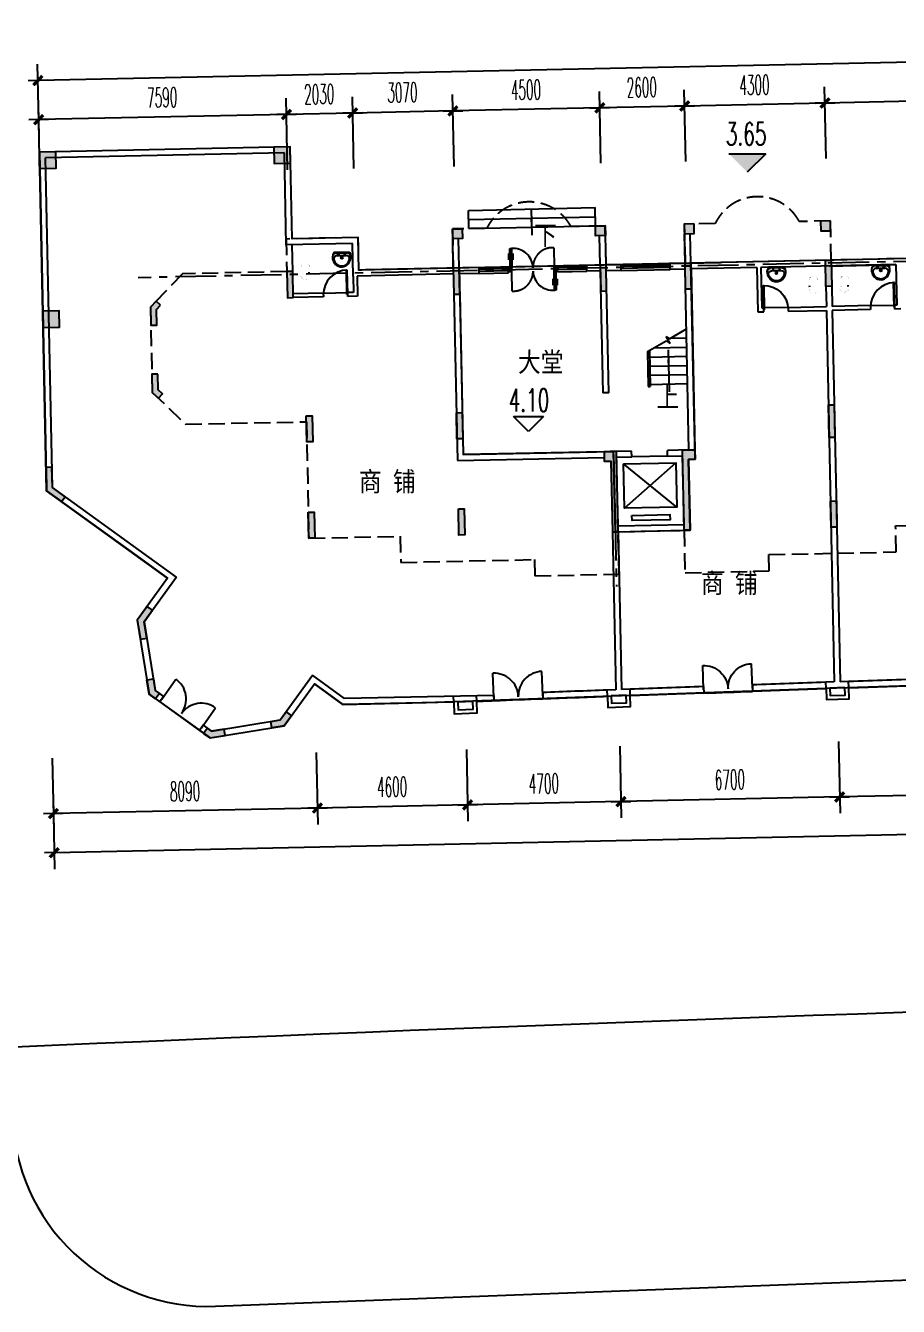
# Model space of a CAD drawing. Extents: x 34838826 to 35164760, y 36533342 to 36641385.
# Drawn here: x 34944795 to 34971531, y 36554914 to 36594151 of the extents above; entities that cross this region are included whole.
import ezdxf
from ezdxf.enums import TextEntityAlignment as Align

# ---------------------------------------------------------------- set-up
doc = ezdxf.new("R2010")
doc.units = 0
doc.header["$LTSCALE"] = 1000
doc.header["$MEASUREMENT"] = 0
for name, pattern in [('CENTER', [2, 1.25, -0.25, 0.25, -0.25]), ('DASH', [0.35, 0.25, -0.1]), ('DASHED2', [0.375, 0.25, -0.125])]:
    doc.linetypes.add(name, pattern=pattern)
doc.layers.get('0').update_dxf_attribs({"linetype": 'CONTINUOUS'})
doc.layers.get('DEFPOINTS').update_dxf_attribs({"linetype": 'CONTINUOUS'})
for name, color, linetype in [('AREA', 5, 'CONTINUOUS'), ('AXIS', 3, 'CONTINUOUS'), ('COLUMN', 6, 'CONTINUOUS'), ('DOTE', 8, 'CENTER'), ('FUN', 3, 'CONTINUOUS'), ('GROUND', 2, 'CONTINUOUS'), ('H', 8, 'CONTINUOUS'), ('PUB_DIM', 3, 'CONTINUOUS'), ('STAIR', 2, 'CONTINUOUS'), ('TEXT', 7, 'CONTINUOUS'), ('WALL', 4, 'CONTINUOUS'), ('WINDOW', 2, 'CONTINUOUS'), ('室内地坪标高', 1, 'CONTINUOUS'), ('标高', 7, 'CONTINUOUS'), ('规划路', 30, 'CONTINUOUS'), ('道路边线', 8, 'CONTINUOUS')]:
    doc.layers.add(name, color=color, linetype=linetype)
doc.styles.add('-宋体', font='SimSun.ttf')
doc.styles.add('DIM_FONT', font='SIMPLEX.shx', dxfattribs={"width": 0.45})
doc.dimstyles.new('DIMN', dxfattribs={"dimtxt": 300, "dimasz": 1, "dimexe": 250, "dimexo": 300, "dimgap": 150, "dimtad": 1, "dimdec": 0, "dimzin": 0, "dimtxsty": 'DIM_FONT', "dimblk": '_DIMX', "dimcen": 0.09, "dimclrt": 7, "dimazin": 3, "dimtfac": 1, "dimtdec": 0, "dimtix": 1, "dimtmove": 0, "dimatfit": 3, "dimtolj": 1, "dimtzin": 0})

# ---------------------------------------------------------------- blocks, each defined once
blk = doc.blocks.new('M_B0OPK')
for p, q in [((-0.5, 0.5), (0.5, 0.5)), ((0.5, 0.167), (-0.5, 0.167)), ((0.5, -0.167), (-0.5, -0.167)), ((-0.5, -0.5), (0.5, -0.5))]:
    blk.add_line(p, q)
blk = doc.blocks.new('_ARROW')
blk.add_solid([(0, 0), (-1, 0.1), (-1, -0.1)])
blk = doc.blocks.new('M_A19UKF')
for p, q in [((-0.495, 0.298), (-0.495, 0.169)), ((-0.467, -0.003), (-0.467, 0.397)), ((-0.467, 0.397), (-0.433, 0.397)), ((-0.433, 0.397), (-0.433, -0.003)), ((-0.405, 0.298), (-0.405, 0.169)), ((-0.5, -0.003), (-0.5, -0.069)), ((-0.433, -0.003), (-0.5, -0.003)), ((-0.5, -0.003), (-0.5, -0.003)), ((-0.5, -0.069), (-0.5, -0.069)), ((-0.5, -0.069), (-0.467, -0.069)), ((-0.433, -0.003), (-0.467, -0.003)), ((-0.433, -0.069), (-0.467, -0.069)), ((-0.433, -0.003), (-0.433, -0.069)), ((0.405, -0.37), (0.405, -0.242)), ((0.433, -0.003), (0.433, -0.069)), ((0.433, -0.003), (0.467, -0.003)), ((0.433, -0.003), (0.5, -0.003)), ((0.433, -0.469), (0.433, -0.069)), ((0.433, -0.069), (0.5, -0.069)), ((0.433, -0.069), (0.467, -0.069)), ((0.5, -0.003), (0.467, -0.003)), ((0.467, -0.069), (0.467, -0.469)), ((0.5, -0.069), (0.467, -0.069)), ((0.495, -0.37), (0.495, -0.242)), ((0.5, -0.003), (0.5, -0.069)), ((0.5, -0.003), (0.5, -0.003)), ((0.5, -0.069), (0.5, -0.069)), ((0.467, -0.469), (0.433, -0.469))]:
    blk.add_line(p, q)
at = {"linetype": 'DASHED2'}
for p, q in [((0.433, 0.397), (0.433, -0.003)), ((-0.433, -0.469), (-0.433, -0.069))]:
    blk.add_line(p, q, dxfattribs=at)
for centre, start, end in [((-0.4, -0.001), 359.8007, 94.7805), ((0.4, -0.071), 179.8007, 274.7805)]:
    blk.add_arc(centre, 0.4, start, end)
for centre, start, end in [((0.4, -0.001), 85.2195, 180.1993), ((-0.4, -0.071), 265.2195, 0.1993)]:
    blk.add_arc(centre, 0.4, start, end, dxfattribs=at)
blk = doc.blocks.new('_WBLK')
for p, q in [((-0.5, 0.5), (0.5, 0.5)), ((0.5, 0.167), (-0.5, 0.167)), ((0.5, -0.167), (-0.5, -0.167)), ((-0.5, -0.5), (0.5, -0.5))]:
    blk.add_line(p, q)
blk = doc.blocks.new('_A0AYL')
for p, q in [((-0.5, 0), (-0.5, -1)), ((-0.5, 0), (-0.463, 0)), ((-0.463, 0), (-0.463, -1)), ((-0.5, -1), (-0.463, -1))]:
    blk.add_line(p, q)
blk.add_arc((-0.5, 0), 1, 270, 360)
blk = doc.blocks.new('M_E6')
for p, q in [((240, 0), (-240, 0)), ((-237, 0), (239, 0)), ((240, 0), (270, -79)), ((-213, -36), (-271, -91)), ((-240, 0), (-270, -79)), ((-179, -23), (181, -23)), ((141, -105), (-141, -105)), ((-141, -105), (141, -105)), ((217, -37), (274, -95))]:
    blk.add_line(p, q)
for centre, radius in [((-99, -65), 16.3), ((2, -172), 31.6), ((2, -172), 23), ((101, -65), 16.3)]:
    blk.add_circle(centre, radius)
for centre, radius, start, end in [((28, -152), 307, 166.1751, 244.7296), ((-141, -205), 100, 90, 190.5602), ((0, -179), 243, 190.5602, 349.4398), ((-179, -73), 50, 90, 133.181), ((-28, -152), 307, 297.0639, 13.8249), ((141, -205), 100, 349.4398, 90), ((181, -73), 50, 44.5607, 90), ((0, -201), 250, 245.8071, 296.4628), ((28, -152), 307, 266.589, 266.5936)]:
    blk.add_arc(centre, radius, start, end)
at = {"width": 0.8, "flags": 9}
for tag in ['XSIZE', 'YSIZE']:
    blk.add_attdef(tag, (0, 0), '', height=0.5, dxfattribs=at)
blk = doc.blocks.new('M_E2')
blk.add_line((-306, -118), (-266, -118))
at = {"const_width": 1.5}
for points in [[(-366, 138, 0.97895), (-366, -138, 0.97895)], [(-366, 118, 0.97895), (-366, -118, 0.97895)], [(-306, 118, 0.414214), (-316, 108, 0.414214)], [(0, 88, 0.462192), (-59, 137, 0.462192)], [(-20, 88, 0.414214), (-50, 118, 0.414214)], [(-316, -108, 0.414214), (-306, -118, 0.414214)], [(-59, -137, 0.462192), (0, -88, 0.462192)], [(-50, -118, 0.414214), (-20, -88, 0.414214)]]:
    blk.add_lwpolyline(points, format="xyb", dxfattribs=at)
for points in [[(-366, 137), (-59, 137)], [(-316, 118), (-366, 118)], [(-340, 118), (-266, 118)], [(-316, 108), (-316, -108)], [(-50, 118), (-267, 118)], [(-20, -88), (-20, 88)], [(0, 88), (0, -88)], [(-381, -137), (-59, -137)], [(-316, -118), (-366, -118)], [(-340, -118), (-266, -118)], [(-266, -118), (-50, -118)]]:
    blk.add_lwpolyline(points, dxfattribs=at)
at = {"width": 0.8, "flags": 9}
for tag in ['XSIZE', 'YSIZE']:
    blk.add_attdef(tag, (0, 0), '', height=0.5, dxfattribs=at)
blk = doc.blocks.new('_DIMX')
blk.add_line((-150, 0), (150, 0))
at = {"const_width": 50}
blk.add_lwpolyline([(-70, -70), (70, 70)], dxfattribs=at)
blk = doc.blocks.new('*D52')
at = {"color": 0, "linetype": 'BYBLOCK'}
for p, q in [((35001549, 36571691), (35001596, 36569492)), ((34945637, 36570509), (34945683, 36568310)), ((35001583, 36569992), (34945675, 36568810))]:
    blk.add_line(p, q, dxfattribs=at)
at = {"layer": 'DEFPOINTS', "color": 0, "linetype": 'BYBLOCK'}
for p in [(35001536, 36572291), (34945624, 36571109), (34945673, 36568810)]:
    blk.add_point(p, dxfattribs=at)
at = {"color": 0, "linetype": 'BYBLOCK', "xscale": 2, "yscale": 2, "zscale": 2}
for p, rotation in [((35001585, 36569992), 1.210866721961574), ((34945673, 36568810), 181.2108667219616)]:
    blk.add_blockref('_DIMX', p, dxfattribs=dict(at, rotation=rotation))
at = {"color": 7, "linetype": 'BYBLOCK', "insert": (34973616, 36570001), "char_height": 600, "attachment_point": 5, "rotation": 1.2109, "style": 'DIM_FONT'}
blk.add_mtext('\\A1;55925', dxfattribs=at)
blk = doc.blocks.new('*D54')
at = {"color": 0, "linetype": 'BYBLOCK'}
for p, q in [((34945612, 36571709), (34945658, 36569510)), ((34953700, 36571880), (34953746, 36569681)), ((34953734, 36570181), (34945650, 36570010))]:
    blk.add_line(p, q, dxfattribs=at)
at = {"layer": 'DEFPOINTS', "color": 0, "linetype": 'BYBLOCK'}
for p in [(34953687, 36572480), (34945599, 36572309), (34945648, 36570010)]:
    blk.add_point(p, dxfattribs=at)
at = {"color": 0, "linetype": 'BYBLOCK', "xscale": 2, "yscale": 2, "zscale": 2}
for p, rotation in [((34945648, 36570010), 181.2108671530846), ((34953736, 36570181), 1.210867153084631)]:
    blk.add_blockref('_DIMX', p, dxfattribs=dict(at, rotation=rotation))
at = {"color": 7, "linetype": 'BYBLOCK', "insert": (34949679, 36570695), "char_height": 600, "attachment_point": 5, "rotation": 1.2109, "style": 'DIM_FONT'}
blk.add_mtext('\\A1;8090', dxfattribs=at)
blk = doc.blocks.new('*D55')
at = {"color": 0, "linetype": 'BYBLOCK'}
for p, q in [((34953700, 36571880), (34953746, 36569681)), ((34958299, 36571977), (34958345, 36569778)), ((34958333, 36570278), (34953738, 36570181))]:
    blk.add_line(p, q, dxfattribs=at)
at = {"layer": 'DEFPOINTS', "color": 0, "linetype": 'BYBLOCK'}
for p in [(34953687, 36572480), (34958286, 36572577), (34953736, 36570181)]:
    blk.add_point(p, dxfattribs=at)
at = {"color": 0, "linetype": 'BYBLOCK', "xscale": 2, "yscale": 2, "zscale": 2}
for p, rotation in [((34958335, 36570278), 1.210866721978761), ((34953736, 36570181), 181.2108667219787)]:
    blk.add_blockref('_DIMX', p, dxfattribs=dict(at, rotation=rotation))
at = {"color": 7, "linetype": 'BYBLOCK', "insert": (34956023, 36570830), "char_height": 600, "attachment_point": 5, "rotation": 1.2109, "style": 'DIM_FONT'}
blk.add_mtext('\\A1;4600', dxfattribs=at)
blk = doc.blocks.new('*D56')
at = {"color": 0, "linetype": 'BYBLOCK'}
for p, q in [((34962998, 36572076), (34963044, 36569878)), ((34958299, 36571977), (34958345, 36569778)), ((34963032, 36570378), (34958337, 36570278))]:
    blk.add_line(p, q, dxfattribs=at)
at = {"layer": 'DEFPOINTS', "color": 0, "linetype": 'BYBLOCK'}
for p in [(34958286, 36572577), (34962985, 36572676), (34958335, 36570278)]:
    blk.add_point(p, dxfattribs=at)
at = {"color": 0, "linetype": 'BYBLOCK', "xscale": 2, "yscale": 2, "zscale": 2}
for p, rotation in [((34958335, 36570278), 181.2108667219406), ((34963034, 36570378), 1.210866721940631)]:
    blk.add_blockref('_DIMX', p, dxfattribs=dict(at, rotation=rotation))
at = {"color": 7, "linetype": 'BYBLOCK', "insert": (34960672, 36570928), "char_height": 600, "attachment_point": 5, "rotation": 1.2109, "style": 'DIM_FONT'}
blk.add_mtext('\\A1;4700', dxfattribs=at)
blk = doc.blocks.new('*D57')
at = {"color": 0, "linetype": 'BYBLOCK'}
for p, q in [((34963088, 36572078), (34963134, 36569880)), ((34969786, 36572220), (34969833, 36570021)), ((34969820, 36570521), (34963126, 36570380))]:
    blk.add_line(p, q, dxfattribs=at)
at = {"layer": 'DEFPOINTS', "color": 0, "linetype": 'BYBLOCK'}
for p in [(34969774, 36572820), (34963075, 36572678), (34963124, 36570379)]:
    blk.add_point(p, dxfattribs=at)
at = {"color": 0, "linetype": 'BYBLOCK', "xscale": 2, "yscale": 2, "zscale": 2}
for p, rotation in [((34963124, 36570379), 181.2108667219999), ((34969822, 36570521), 1.210866721999864)]:
    blk.add_blockref('_DIMX', p, dxfattribs=dict(at, rotation=rotation))
at = {"color": 7, "linetype": 'BYBLOCK', "insert": (34966460, 36571050), "char_height": 600, "attachment_point": 5, "rotation": 1.2109, "style": 'DIM_FONT'}
blk.add_mtext('\\A1;6700', dxfattribs=at)
blk = doc.blocks.new('*D58')
at = {"color": 0, "linetype": 'BYBLOCK'}
for p, q in [((34969696, 36572218), (34969743, 36570019)), ((34976595, 36572364), (34976641, 36570165)), ((34976629, 36570665), (34969734, 36570519))]:
    blk.add_line(p, q, dxfattribs=at)
at = {"layer": 'DEFPOINTS', "color": 0, "linetype": 'BYBLOCK'}
for p in [(34969684, 36572818), (34976582, 36572964), (34969732, 36570519)]:
    blk.add_point(p, dxfattribs=at)
at = {"color": 0, "linetype": 'BYBLOCK', "xscale": 2, "yscale": 2, "zscale": 2}
for p, rotation in [((34976631, 36570665), 1.210866721933597), ((34969732, 36570519), 181.2108667219336)]:
    blk.add_blockref('_DIMX', p, dxfattribs=dict(at, rotation=rotation))
at = {"color": 7, "linetype": 'BYBLOCK', "insert": (34973169, 36571192), "char_height": 600, "attachment_point": 5, "rotation": 1.2109, "style": 'DIM_FONT'}
blk.add_mtext('\\A1;6900', dxfattribs=at)
blk = doc.blocks.new('*D66')
at = {"color": 0, "linetype": 'BYBLOCK'}
for p, q in [((35001121, 36591952), (35001074, 36594151)), ((35001083, 36593651), (34945175, 36592469)), ((34945209, 36590771), (34945162, 36592969))]:
    blk.add_line(p, q, dxfattribs=at)
at = {"layer": 'DEFPOINTS', "color": 0, "linetype": 'BYBLOCK'}
for p in [(34945173, 36592469), (35001134, 36591352), (34945221, 36590171)]:
    blk.add_point(p, dxfattribs=at)
at = {"color": 0, "linetype": 'BYBLOCK', "xscale": 2, "yscale": 2, "zscale": 2}
for p, rotation in [((35001085, 36593651), 1.210789228481941), ((34945173, 36592469), 181.2107892284819)]:
    blk.add_blockref('_DIMX', p, dxfattribs=dict(at, rotation=rotation))
at = {"color": 7, "linetype": 'BYBLOCK', "insert": (34973116, 36593660), "char_height": 600, "attachment_point": 5, "rotation": 1.2108, "style": 'DIM_FONT'}
blk.add_mtext('\\A1;55925', dxfattribs=at)
blk = doc.blocks.new('*D68')
at = {"color": 0, "linetype": 'BYBLOCK'}
for p, q in [((34945234, 36589571), (34945188, 36591769)), ((34952822, 36589731), (34952776, 36591930)), ((34952785, 36591430), (34945200, 36591270))]:
    blk.add_line(p, q, dxfattribs=at)
at = {"layer": 'DEFPOINTS', "color": 0, "linetype": 'BYBLOCK'}
for p in [(34945198, 36591270), (34945247, 36588971), (34952835, 36589131)]:
    blk.add_point(p, dxfattribs=at)
at = {"color": 0, "linetype": 'BYBLOCK', "xscale": 2, "yscale": 2, "zscale": 2}
for p, rotation in [((34952787, 36591430), 1.21078876906128), ((34945198, 36591270), 181.2107887690613)]:
    blk.add_blockref('_DIMX', p, dxfattribs=dict(at, rotation=rotation))
at = {"color": 7, "linetype": 'BYBLOCK', "insert": (34948980, 36591950), "char_height": 600, "attachment_point": 5, "rotation": 1.2108, "style": 'DIM_FONT'}
blk.add_mtext('\\A1;7590', dxfattribs=at)
blk = doc.blocks.new('*D69')
at = {"color": 0, "linetype": 'BYBLOCK'}
for p, q in [((34952822, 36589731), (34952776, 36591930)), ((34954852, 36589774), (34954805, 36591973)), ((34954814, 36591473), (34952789, 36591430))]:
    blk.add_line(p, q, dxfattribs=at)
at = {"layer": 'DEFPOINTS', "color": 0, "linetype": 'BYBLOCK'}
for p in [(34952787, 36591430), (34952835, 36589131), (34954865, 36589174)]:
    blk.add_point(p, dxfattribs=at)
at = {"color": 0, "linetype": 'BYBLOCK', "xscale": 2, "yscale": 2, "zscale": 2}
for p, rotation in [((34952787, 36591430), 181.2107892284431), ((34954816, 36591473), 1.210789228443092)]:
    blk.add_blockref('_DIMX', p, dxfattribs=dict(at, rotation=rotation))
at = {"color": 7, "linetype": 'BYBLOCK', "insert": (34953789, 36592051), "char_height": 600, "attachment_point": 5, "rotation": 1.2108, "style": 'DIM_FONT'}
blk.add_mtext('\\A1;2030', dxfattribs=at)
blk = doc.blocks.new('*D70')
at = {"color": 0, "linetype": 'BYBLOCK'}
for p, q in [((34957921, 36589839), (34957875, 36592038)), ((34954852, 36589774), (34954805, 36591973)), ((34957883, 36591538), (34954818, 36591473))]:
    blk.add_line(p, q, dxfattribs=at)
at = {"layer": 'DEFPOINTS', "color": 0, "linetype": 'BYBLOCK'}
for p in [(34954816, 36591473), (34954865, 36589174), (34957934, 36589239)]:
    blk.add_point(p, dxfattribs=at)
at = {"color": 0, "linetype": 'BYBLOCK', "xscale": 2, "yscale": 2, "zscale": 2}
for p, rotation in [((34954816, 36591473), 181.2107892284811), ((34957885, 36591538), 1.210789228481062)]:
    blk.add_blockref('_DIMX', p, dxfattribs=dict(at, rotation=rotation))
at = {"color": 7, "linetype": 'BYBLOCK', "insert": (34956338, 36592105), "char_height": 600, "attachment_point": 5, "rotation": 1.2108, "style": 'DIM_FONT'}
blk.add_mtext('\\A1;3070', dxfattribs=at)
blk = doc.blocks.new('*D71')
at = {"color": 0, "linetype": 'BYBLOCK'}
for p, q in [((34957921, 36589839), (34957875, 36592038)), ((34962420, 36589934), (34962374, 36592133)), ((34962382, 36591633), (34957887, 36591538))]:
    blk.add_line(p, q, dxfattribs=at)
at = {"layer": 'DEFPOINTS', "color": 0, "linetype": 'BYBLOCK'}
for p in [(34957885, 36591538), (34962433, 36589334), (34957934, 36589239)]:
    blk.add_point(p, dxfattribs=at)
at = {"color": 0, "linetype": 'BYBLOCK', "xscale": 2, "yscale": 2, "zscale": 2}
for p, rotation in [((34957885, 36591538), 181.2107892283948), ((34962384, 36591633), 1.210789228394811)]:
    blk.add_blockref('_DIMX', p, dxfattribs=dict(at, rotation=rotation))
at = {"color": 7, "linetype": 'BYBLOCK', "insert": (34960122, 36592185), "char_height": 600, "attachment_point": 5, "rotation": 1.2108, "style": 'DIM_FONT'}
blk.add_mtext('\\A1;4500', dxfattribs=at)
blk = doc.blocks.new('*D72')
at = {"color": 0, "linetype": 'BYBLOCK'}
for p, q in [((34962420, 36589934), (34962374, 36592133)), ((34965020, 36589989), (34964973, 36592188)), ((34964982, 36591688), (34962386, 36591633))]:
    blk.add_line(p, q, dxfattribs=at)
at = {"layer": 'DEFPOINTS', "color": 0, "linetype": 'BYBLOCK'}
for p in [(34962384, 36591633), (34962433, 36589334), (34965032, 36589389)]:
    blk.add_point(p, dxfattribs=at)
at = {"color": 0, "linetype": 'BYBLOCK', "xscale": 2, "yscale": 2, "zscale": 2}
for p, rotation in [((34962384, 36591633), 181.2107892285159), ((34964984, 36591688), 1.210789228515914)]:
    blk.add_blockref('_DIMX', p, dxfattribs=dict(at, rotation=rotation))
at = {"color": 7, "linetype": 'BYBLOCK', "insert": (34963671, 36592260), "char_height": 600, "attachment_point": 5, "rotation": 1.2108, "style": 'DIM_FONT'}
blk.add_mtext('\\A1;2600', dxfattribs=at)
blk = doc.blocks.new('*D73')
at = {"color": 0, "linetype": 'BYBLOCK'}
for p, q in [((34965020, 36589989), (34964973, 36592188)), ((34969319, 36590080), (34969272, 36592279)), ((34969281, 36591779), (34964986, 36591688))]:
    blk.add_line(p, q, dxfattribs=at)
at = {"layer": 'DEFPOINTS', "color": 0, "linetype": 'BYBLOCK'}
for p in [(34964984, 36591688), (34965032, 36589389), (34969331, 36589480)]:
    blk.add_point(p, dxfattribs=at)
at = {"color": 0, "linetype": 'BYBLOCK', "xscale": 2, "yscale": 2, "zscale": 2}
for p, rotation in [((34964984, 36591688), 181.2107892285642), ((34969283, 36591779), 1.210789228564195)]:
    blk.add_blockref('_DIMX', p, dxfattribs=dict(at, rotation=rotation))
at = {"color": 7, "linetype": 'BYBLOCK', "insert": (34967121, 36592333), "char_height": 600, "attachment_point": 5, "rotation": 1.2108, "style": 'DIM_FONT'}
blk.add_mtext('\\A1;4300', dxfattribs=at)
blk = doc.blocks.new('*D74')
at = {"color": 0, "linetype": 'BYBLOCK'}
for p, q in [((34976217, 36590226), (34976171, 36592424)), ((34969319, 36590080), (34969272, 36592279)), ((34976179, 36591924), (34969285, 36591779))]:
    blk.add_line(p, q, dxfattribs=at)
at = {"layer": 'DEFPOINTS', "color": 0, "linetype": 'BYBLOCK'}
for p in [(34969283, 36591779), (34969331, 36589480), (34976230, 36589626)]:
    blk.add_point(p, dxfattribs=at)
at = {"color": 0, "linetype": 'BYBLOCK', "xscale": 2, "yscale": 2, "zscale": 2}
for p, rotation in [((34976181, 36591924), 1.210789228466513), ((34969283, 36591779), 181.2107892284666)]:
    blk.add_blockref('_DIMX', p, dxfattribs=dict(at, rotation=rotation))
at = {"color": 7, "linetype": 'BYBLOCK', "insert": (34972719, 36592451), "char_height": 600, "attachment_point": 5, "rotation": 1.2108, "style": 'DIM_FONT'}
blk.add_mtext('\\A1;6900', dxfattribs=at)
blk = doc.blocks.new('M_A3PTU')
for p, q in [((-0.5, 0), (-0.499, -0.498)), ((0.5, 0), (0.499, -0.498))]:
    blk.add_line(p, q)
for centre, start, end in [((-0.498, -0.001), 269.885, 0.0763), ((0.498, -0.001), 179.9237, 270.115)]:
    blk.add_arc(centre, 0.498, start, end)

msp = doc.modelspace()

# ---------------------------------------------------------------- hatches: boundary and pattern name
at = {"layer": 'H'}
for points in [[(34952397.7, 36590424.2), (34952408.2, 36589924.4), (34952908.1, 36589934.9), (34952897.6, 36590434.8)], [(34945219.3, 36590272.5), (34945229.9, 36589772.6), (34945729.7, 36589783.2), (34945719.2, 36590283.1)], [(34945322.3, 36585400.7), (34945332.8, 36584900.8), (34945832.7, 36584911.4), (34945822.2, 36585411.2)]]:
    msp.add_hatch(color=256, dxfattribs=at).paths.add_polyline_path(points)
h = msp.add_hatch(color=256, dxfattribs=at)
h.paths.add_polyline_path([(34983066.2, 36588454), (34983366.1, 36588460.3), (34983372.4, 36588160.4), (34983072.5, 36588154)])
h.paths.add_polyline_path([(34983375, 36582359.1), (34983195.1, 36582355.3), (34983216.2, 36581355.5), (34983396.2, 36581359.3)])
h.paths.add_polyline_path([(34983427.4, 36579879.7), (34983247.5, 36579875.9), (34983264.4, 36579076), (34983444.3, 36579079.9)])
h.paths.add_polyline_path([(34976360.3, 36587712.1), (34976180.4, 36587708.3), (34976197.3, 36586908.5), (34976377.2, 36586912.3)])
h.paths.add_polyline_path([(34980189.5, 36587793), (34980009.5, 36587789.2), (34980026.4, 36586989.4), (34980206.4, 36586993.2)])
h.paths.add_polyline_path([(34983271.5, 36587258), (34983091.5, 36587254.2), (34983108.4, 36586454.4), (34983288.4, 36586458.2)])
h.paths.add_polyline_path([(34965270.1, 36588077.8), (34964970.2, 36588071.5), (34964976.5, 36587771.5), (34965276.5, 36587777.9)])
h.paths.add_polyline_path([(34969449.2, 36588166.1), (34969149.3, 36588159.8), (34969155.6, 36587859.9), (34969455.5, 36587866.2)])
h.paths.add_polyline_path([(34962250.8, 36588014), (34962550.7, 36588020.3), (34962557.1, 36587720.4), (34962257.2, 36587714.1)])
h.paths.add_polyline_path([(34957871.8, 36587921.4), (34958171.7, 36587927.8), (34958178.1, 36587627.8), (34957878.1, 36587621.5)])
h.paths.add_polyline_path([(34948843.7, 36583474.7), (34948663.8, 36583470.9), (34948675.5, 36582916), (34948861.1, 36582738.1), (34948985.7, 36582868), (34948853.9, 36582994.3)])
h.paths.add_polyline_path([(34948928.2, 36585586.4), (34948798.3, 36585711), (34948620.4, 36585525.4), (34948632.1, 36584970.5), (34948812, 36584974.3), (34948801.9, 36585454.7)])
h.paths.add_polyline_path([(34957990.8, 36582292.7), (34958170.7, 36582296.5), (34958187.6, 36581496.7), (34958007.7, 36581492.9)])
h.paths.add_polyline_path([(34953391.8, 36582195.5), (34953571.7, 36582199.3), (34953588.7, 36581399.5), (34953408.7, 36581395.7)])
h.paths.add_polyline_path([(34952978.2, 36586617.7), (34952798.3, 36586613.9), (34952815.2, 36585814.1), (34952995.1, 36585817.9)])
h.paths.add_polyline_path([(34958077.1, 36586725.5), (34957897.1, 36586721.7), (34957914.1, 36585921.9), (34958094, 36585925.7)])
h.paths.add_polyline_path([(34953454.1, 36579246.1), (34953634.1, 36579250), (34953651, 36578450.1), (34953471, 36578446.3)])
h.paths.add_polyline_path([(34958053.1, 36579343.4), (34958233.1, 36579347.2), (34958250, 36578547.3), (34958070, 36578543.5)])
h.paths.add_polyline_path([(34965116.4, 36581153), (34965296.4, 36581156.8), (34965302.5, 36580866.9), (34965102.6, 36580862.7), (34965148.4, 36578693.1), (34964968.5, 36578689.3), (34964916.5, 36581148.8)])
h.paths.add_polyline_path([(34969388.2, 36582533.6), (34969568.2, 36582537.4), (34969589.3, 36581537.6), (34969409.3, 36581533.8)])
h.paths.add_polyline_path([(34969450.6, 36579584.3), (34969630.5, 36579588.1), (34969647.4, 36578788.2), (34969467.5, 36578784.4)])
h.paths.add_polyline_path([(34976349, 36579730.1), (34976529, 36579733.9), (34976545.9, 36578934), (34976365.9, 36578930.2)])
h.paths.add_polyline_path([(34976296.6, 36582209.5), (34976476.6, 36582213.3), (34976497.7, 36581213.5), (34976317.7, 36581209.7)])
h.paths.add_polyline_path([(34976180.4, 36587708.3), (34976360.3, 36587712.1), (34976377.2, 36586912.3), (34976197.3, 36586908.5)])
h.paths.add_polyline_path([(34972351.2, 36587627.3), (34972531.2, 36587631.2), (34972548.1, 36586831.3), (34972368.1, 36586827.5)])
h.paths.add_polyline_path([(34969294.6, 36586962.6), (34969474.6, 36586966.4), (34969491.5, 36586166.6), (34969311.5, 36586162.8)])
h.paths.add_polyline_path([(34964995.6, 36586871.7), (34965175.5, 36586875.5), (34965192.4, 36586075.7), (34965012.5, 36586071.9)])
h.paths.add_polyline_path([(34962697, 36581101.9), (34962517, 36581098.1), (34962523.1, 36580808.1), (34962723.1, 36580812.4), (34962769, 36578642.9), (34962948.9, 36578646.7), (34962896.9, 36581106.1)])
h.paths.add_polyline_path([(34962576.1, 36586820.6), (34962396.1, 36586816.8), (34962413, 36586017), (34962593, 36586020.8)])
h = msp.add_hatch(color=256, dxfattribs=at)
h.paths.add_polyline_path([(34965270.1, 36588077.8), (34964970.2, 36588071.5), (34964976.5, 36587771.5), (34965276.5, 36587777.9)])
h.paths.add_polyline_path([(34969449.2, 36588166.1), (34969149.3, 36588159.8), (34969155.6, 36587859.9), (34969455.5, 36587866.2)])
h.paths.add_polyline_path([(34962250.8, 36588014), (34962550.7, 36588020.3), (34962557.1, 36587720.4), (34962257.2, 36587714.1)])
h.paths.add_polyline_path([(34957871.8, 36587921.4), (34958171.7, 36587927.8), (34958178.1, 36587627.8), (34957878.1, 36587621.5)])
h = msp.add_hatch(color=256, dxfattribs=at)
h.paths.add_polyline_path([(34945603.3, 36580620.1), (34945423.4, 36580616.3), (34945438.5, 36579903.2), (34945897.6, 36579571.8), (34946003, 36579717.8), (34945616.5, 36579996.7)])
h.paths.add_polyline_path([(34948680.5, 36576240.7), (34948518.3, 36576357.7), (34948215.6, 36575938.3), (34948310.3, 36575352.4), (34948507.7, 36575384.4), (34948426.2, 36575888.4)])
h.paths.add_polyline_path([(34948894.1, 36573693.1), (34948777, 36573530.9), (34948582, 36573671.6), (34948511.4, 36574108.6), (34948708.8, 36574140.5), (34948766.3, 36573785.3)])
h.paths.add_polyline_path([(34950366, 36572630.8), (34950249, 36572468.7), (34950444, 36572328), (34950908.9, 36572403.1), (34950877, 36572600.6), (34950493.8, 36572538.6)])
h.paths.add_polyline_path([(34952773.4, 36573123.2), (34952935.6, 36573006.2), (34952710.6, 36572694.4), (34952339.4, 36572634.4), (34952307.5, 36572831.9), (34952596.9, 36572878.6)])
at = {"layer": '标高', "linetype": 'CONTINUOUS'}
msp.add_hatch(color=256, dxfattribs=at).paths.add_polyline_path([(34967469.5, 36590227.3), (34966903.3, 36589661), (34966337.1, 36590227.3)])

# ---------------------------------------------------------------- linework, layer by layer
at = {"linetype": 'DASH', "ltscale": 2}
msp.add_lwpolyline([(34969474.6, 36586966.4), (34969474.6, 36586966.4), (34969449.2, 36588166.1), (34968499.4, 36588146.1, 0.6127767), (34965920, 36588091.5), (34964970.2, 36588071.5), (34964995.6, 36586871.7), (34962576.1, 36586820.6), (34962550.7, 36588020.3), (34961501, 36587998.1, 0.6037565), (34958921.6, 36587943.6), (34957871.8, 36587921.4), (34957897.1, 36586721.7), (34955007.8, 36586660.6), (34954986.7, 36587660.4), (34952777.2, 36587613.7), (34952798.3, 36586613.9), (34949599, 36586546.3), (34948620.4, 36585525.4), (34948675.5, 36582916), (34949696.4, 36581937.3), (34953395.6, 36582015.5), (34953471, 36578446.3), (34956270.4, 36578505.5), (34956287.3, 36577705.7), (34960386.4, 36577792.3), (34960397, 36577292.4), (34962976.4, 36577346.9), (34962948.9, 36578646.7), (34964968.5, 36578689.3), (34964995.9, 36577389.6), (34967575.4, 36577444.2), (34967564.8, 36577944), (34971463.9, 36578026.5), (34971447, 36578826.3), (34974246.4, 36578885.4)], format="xyb", dxfattribs=at)
msp.add_lwpolyline([(34972363.9, 36587027.5), (34969474.6, 36586966.4)], dxfattribs=at)
at = {"layer": 'AREA'}
for points in [[(34972363.9, 36587027.5), (34955007.8, 36586660.6), (34954986.7, 36587660.4), (34952957.1, 36587617.5), (34952897.6, 36590434.8), (34945219.3, 36590272.5), (34945438.5, 36579903.2), (34948200.7, 36577909.8), (34949146, 36577227.6), (34948215.6, 36575938.3), (34948582, 36573671.6), (34950444, 36572328), (34952710.6, 36572694.4), (34953641.1, 36573983.8), (34954512.2, 36573355.1), (34957062.2, 36573409), (34969314, 36573853.5), (34983106.8, 36574290.8)], [(34958077.1, 36586725.5), (34958198, 36581006.8), (34962797, 36581104), (34962858.9, 36578644.8), (34965148.4, 36578693.1), (34965102.6, 36580862.7), (34965302.5, 36580866.9), (34965175.5, 36586875.5)]]:
    msp.add_lwpolyline(points, dxfattribs=at)
at = {"layer": 'COLUMN'}
for points in [[(34952397.7, 36590424.2), (34952408.2, 36589924.4), (34952908.1, 36589934.9), (34952897.6, 36590434.8)], [(34945219.3, 36590272.5), (34945229.9, 36589772.6), (34945729.7, 36589783.2), (34945719.2, 36590283.1)], [(34965270.1, 36588077.8), (34964970.2, 36588071.5), (34964976.5, 36587771.5), (34965276.5, 36587777.9)], [(34969449.2, 36588166.1), (34969149.3, 36588159.8), (34969155.6, 36587859.9), (34969455.5, 36587866.2)], [(34957871.8, 36587921.4), (34958171.7, 36587927.8), (34958178.1, 36587627.8), (34957878.1, 36587621.5)], [(34962250.8, 36588014), (34962550.7, 36588020.3), (34962557.1, 36587720.4), (34962257.2, 36587714.1)], [(34969294.6, 36586962.6), (34969474.6, 36586966.4), (34969491.5, 36586166.6), (34969311.5, 36586162.8)], [(34952978.2, 36586617.7), (34952798.3, 36586613.9), (34952815.2, 36585814.1), (34952995.1, 36585817.9)], [(34958077.1, 36586725.5), (34957897.1, 36586721.7), (34957914.1, 36585921.9), (34958094, 36585925.7)], [(34962576.1, 36586820.6), (34962396.1, 36586816.8), (34962413, 36586017), (34962593, 36586020.8)], [(34964995.6, 36586871.7), (34965175.5, 36586875.5), (34965192.4, 36586075.7), (34965012.5, 36586071.9)], [(34945322.3, 36585400.7), (34945332.8, 36584900.8), (34945832.7, 36584911.4), (34945822.2, 36585411.2)], [(34948928.2, 36585586.4), (34948798.3, 36585711), (34948620.4, 36585525.4), (34948632.1, 36584970.5), (34948812, 36584974.3), (34948801.9, 36585454.7)], [(34948843.7, 36583474.7), (34948663.8, 36583470.9), (34948675.5, 36582916), (34948861.1, 36582738.1), (34948985.7, 36582868), (34948853.9, 36582994.3)], [(34953391.8, 36582195.5), (34953571.7, 36582199.3), (34953588.7, 36581399.5), (34953408.7, 36581395.7)], [(34957990.8, 36582292.7), (34958170.7, 36582296.5), (34958187.6, 36581496.7), (34958007.7, 36581492.9)], [(34969388.2, 36582533.6), (34969568.2, 36582537.4), (34969589.3, 36581537.6), (34969409.3, 36581533.8)], [(34962697, 36581101.9), (34962517, 36581098.1), (34962523.1, 36580808.1), (34962723.1, 36580812.4), (34962769, 36578642.9), (34962948.9, 36578646.7), (34962896.9, 36581106.1)], [(34965116.4, 36581153), (34965296.4, 36581156.8), (34965302.5, 36580866.9), (34965102.6, 36580862.7), (34965148.4, 36578693.1), (34964968.5, 36578689.3), (34964916.5, 36581148.8)], [(34945603.3, 36580620.1), (34945423.4, 36580616.3), (34945438.5, 36579903.2), (34945897.6, 36579571.8), (34946003, 36579717.8), (34945616.5, 36579996.7)], [(34969450.6, 36579584.3), (34969630.5, 36579588.1), (34969647.4, 36578788.2), (34969467.5, 36578784.4)], [(34953454.1, 36579246.1), (34953634.1, 36579250), (34953651, 36578450.1), (34953471, 36578446.3)], [(34958053.1, 36579343.4), (34958233.1, 36579347.2), (34958250, 36578547.3), (34958070, 36578543.5)], [(34948680.5, 36576240.7), (34948518.3, 36576357.7), (34948215.6, 36575938.3), (34948310.3, 36575352.4), (34948507.7, 36575384.4), (34948426.2, 36575888.4)], [(34948894.1, 36573693.1), (34948777, 36573530.9), (34948582, 36573671.6), (34948511.4, 36574108.6), (34948708.8, 36574140.5), (34948766.3, 36573785.3)], [(34952773.4, 36573123.2), (34952935.6, 36573006.2), (34952710.6, 36572694.4), (34952339.4, 36572634.4), (34952307.5, 36572831.9), (34952596.9, 36572878.6)], [(34950366, 36572630.8), (34950249, 36572468.7), (34950444, 36572328), (34950908.9, 36572403.1), (34950877, 36572600.6), (34950493.8, 36572538.6)]]:
    msp.add_lwpolyline(points, close=True, dxfattribs=at)
at = {"layer": 'DOTE'}
for p, q in [((34976630.1, 36587027.6), (34948245.9, 36586427.7)), ((34962808.9, 36581014.2), (34962894.4, 36576965.4))]:
    msp.add_line(p, q, dxfattribs=at)
at = {"layer": 'GROUND'}
for p, q in [((34958359.9, 36588491.9), (34962239, 36588573.9)), ((34958371.7, 36587932), (34958359.9, 36588491.9)), ((34962250.8, 36588014), (34962239, 36588573.9)), ((34958365.8, 36588211.9), (34962244.9, 36588293.9)), ((34958371.7, 36587932), (34962250.8, 36588014)), ((34962396.1, 36586816.8), (34962377.1, 36587716.6)), ((34962576.1, 36586820.6), (34962557.1, 36587720.4)), ((34957897.1, 36586721.7), (34957878.1, 36587621.5)), ((34958077.1, 36586725.5), (34958058.1, 36587625.3)), ((34959586.8, 36586757.4), (34961086.4, 36586789.1)), ((34953914, 36585957.4), (34954663.9, 36585973.2)), ((34968154.9, 36585518.2), (34967405, 36585502.4)), ((34970674.3, 36585571.5), (34971424.1, 36585587.3)), ((34964744.4, 36579398.3), (34963114, 36580726.7)), ((34963142.8, 36579364.4), (34964715.6, 36580760.6)), ((34964460.4, 36580959.1), (34963360.6, 36580935.9)), ((34948904.8, 36573438.7), (34950121.2, 36572560.9))]:
    msp.add_line(p, q, dxfattribs=at)
for points in [[(34963114, 36580726.7), (34964715.6, 36580760.6), (34964744.4, 36579398.3), (34963142.8, 36579364.4)], [(34963370.2, 36579145.4), (34964534.2, 36579170), (34964537.6, 36579010.5), (34963373.6, 36578985.9)]]:
    msp.add_lwpolyline(points, close=True, dxfattribs=at)
for centre, radius, start, end in [((34877068.1, 39076337.2), 2504200, 272.0252635, 272.0595847), ((35055557.7, 34071319.2), 2504000, 92.1723528, 92.206674)]:
    msp.add_arc(centre, radius, start, end, dxfattribs=at)
at = {"layer": 'PUB_DIM'}
for points in [[(34960284.8, 36588532.6), (34960301.8, 36587726.7)], [(34964481.1, 36584217), (34964508.4, 36582928.1)]]:
    msp.add_lwpolyline(points, dxfattribs=at)
at = {"layer": 'STAIR'}
for p, q in [((34964537.9, 36584417.2), (34964417.9, 36584625)), ((34964417.9, 36584625), (34964520.3, 36584557.4)), ((34964520.3, 36584557.4), (34965038.1, 36584857.3)), ((34964545, 36584571.7), (34965044, 36584582.3)), ((34963842.5, 36584167), (34964416.3, 36584497.4)), ((34963842.5, 36584167), (34963865.1, 36583097)), ((34963901.8, 36584201.1), (34963925.1, 36583098.3)), ((34964040.4, 36584281), (34965049.9, 36584302.3)), ((34964416.3, 36584497.4), (34964537.9, 36584417.2)), ((34963906, 36583998.1), (34965055.8, 36584022.4)), ((34963912, 36583718.1), (34965061.7, 36583742.4)), ((34963917.9, 36583438.2), (34965067.6, 36583462.5)), ((34963865.1, 36583097), (34963925.1, 36583098.3)), ((34963923.8, 36583158.3), (34965073.5, 36583182.6))]:
    msp.add_line(p, q, dxfattribs=at)
at = {"layer": 'WALL'}
for p, q in [((34945438.5, 36579903.2), (34945219.3, 36590272.5)), ((34952721.4, 36590251.1), (34945403, 36590096.4)), ((34945616.5, 36579996.7), (34945403, 36590096.4)), ((34952781, 36587433.7), (34952721.4, 36590251.1)), ((34962396.1, 36586816.8), (34962377.1, 36587716.6)), ((34962576.1, 36586820.6), (34962557.1, 36587720.4)), ((34964995.6, 36586871.7), (34964976.5, 36587771.5)), ((34965175.5, 36586875.5), (34965156.5, 36587775.3)), ((34954810.5, 36587476.6), (34952781, 36587433.7)), ((34952978.2, 36586617.7), (34952960.9, 36587437.6)), ((34954831.6, 36586476.9), (34954810.5, 36587476.6)), ((34957901, 36586541.7), (34954951.6, 36586479.4)), ((34958687, 36586738.4), (34955207.8, 36586664.9)), ((34958690.8, 36586558.4), (34958080.9, 36586545.5)), ((34958690.8, 36586558.4), (34958687, 36586738.4)), ((34959590.6, 36586577.5), (34959586.8, 36586757.4)), ((34959590.6, 36586577.5), (34959586.8, 36586757.4)), ((34961090.2, 36586609.2), (34961086.4, 36586789.1)), ((34961090.2, 36586609.2), (34961086.4, 36586789.1)), ((34961986.2, 36586808.1), (34963036, 36586830.3)), ((34961986.2, 36586808.1), (34963036, 36586830.3)), ((34961990, 36586628.2), (34961986.2, 36586808.1)), ((34962399.9, 36586636.8), (34961990, 36586628.2)), ((34962399.9, 36586636.8), (34962479, 36582897.7)), ((34963039.8, 36586650.4), (34962579.9, 36586640.6)), ((34962658.9, 36582901.5), (34962579.9, 36586640.6)), ((34963039.8, 36586650.4), (34963036, 36586830.3)), ((34964535.7, 36586862), (34966085.3, 36586894.8)), ((34964539.5, 36586682.1), (34964535.7, 36586862)), ((34964999.4, 36586691.8), (34964539.5, 36586682.1)), ((34965116.4, 36581153), (34964999.4, 36586691.8)), ((34965179.3, 36586695.6), (34965296.4, 36581156.8)), ((34967198.9, 36586738.3), (34967227.6, 36585378.6)), ((34967318.8, 36586740.8), (34967345, 36585501.1)), ((34969418.4, 36586785.2), (34971457.9, 36586828.3)), ((34971457.9, 36586828.3), (34971484.1, 36585588.6)), ((34954831.6, 36586476.9), (34954842.2, 36585977)), ((34954951.6, 36586479.4), (34954964.7, 36585859.5)), ((34969311.5, 36586162.8), (34969324.6, 36585542.9)), ((34969491.5, 36586166.6), (34969504.6, 36585546.7)), ((34953914, 36585957.4), (34952992.6, 36585937.9)), ((34953916.6, 36585837.4), (34952995.1, 36585817.9)), ((34953914, 36585957.4), (34953916.6, 36585837.4)), ((34954842.2, 36585977), (34954663.9, 36585973.2)), ((34954666.4, 36585853.2), (34954663.9, 36585973.2)), ((34954964.7, 36585859.5), (34954666.4, 36585853.2)), ((34957914.1, 36585921.9), (34958021.8, 36580823)), ((34958094, 36585925.7), (34958198, 36581006.8)), ((34967227.6, 36585378.6), (34967407.6, 36585382.4)), ((34967345, 36585501.1), (34967405, 36585502.3)), ((34967407.6, 36585382.4), (34967405, 36585502.3)), ((34968154.9, 36585518.2), (34969324.6, 36585542.9)), ((34968154.9, 36585518.2), (34968157.4, 36585398.2)), ((34968157.4, 36585398.2), (34969327.1, 36585423)), ((34969327.1, 36585423), (34969567.7, 36574042.3)), ((34970674.3, 36585571.5), (34969504.6, 36585546.7)), ((34970676.8, 36585451.5), (34969507.1, 36585426.8)), ((34969507.1, 36585426.8), (34969747.6, 36574048.5)), ((34970674.3, 36585571.5), (34970676.8, 36585451.5)), ((34971484.1, 36585588.6), (34971424.1, 36585587.3)), ((34971426.7, 36585467.3), (34971424.1, 36585587.3)), ((34971606.6, 36585471.1), (34971426.7, 36585467.3)), ((34962658.9, 36582901.5), (34962479, 36582897.7)), ((34962517, 36581098.1), (34958198, 36581006.8)), ((34963356.8, 36581115.8), (34962697, 36581101.9)), ((34963356.8, 36581115.8), (34962697, 36581101.9)), ((34963360.6, 36580935.9), (34963356.8, 36581115.8)), ((34965116.4, 36581153), (34964456.6, 36581139.1)), ((34964460.4, 36580959.1), (34964456.6, 36581139.1)), ((34958021.8, 36580823), (34962520.8, 36580918.1)), ((34962900.7, 36580926.1), (34963360.6, 36580935.9)), ((34962945.1, 36578826.6), (34962900.7, 36580926.1)), ((34964460.4, 36580959.1), (34964920.3, 36580968.8)), ((34964964.7, 36578869.3), (34964920.3, 36580968.8)), ((34949146, 36577227.6), (34945438.5, 36579903.2)), ((34949413.5, 36577256.5), (34945616.5, 36579996.7)), ((34962945.1, 36578826.6), (34964964.7, 36578869.3)), ((34962948.9, 36578646.7), (34964968.5, 36578689.3)), ((34962769, 36578642.9), (34962871.2, 36573803.3)), ((34962948.9, 36578646.7), (34963051.1, 36573809.9)), ((34949146, 36577227.6), (34948215.6, 36575938.3)), ((34949413.5, 36577256.5), (34948426.2, 36575888.4)), ((34948215.6, 36575938.3), (34948582, 36573671.6)), ((34948426.2, 36575888.4), (34948766.3, 36573785.3)), ((34952596.9, 36572878.6), (34953584.2, 36574246.8)), ((34952710.6, 36572694.4), (34953641.1, 36573983.8)), ((34954568.6, 36573536.4), (34953584.2, 36574246.8)), ((34954512.2, 36573355.1), (34953641.1, 36573983.8)), ((34967058.9, 36573954.9), (34967066, 36573755)), ((34969567.7, 36574042.3), (34969307.8, 36574033.4)), ((34969314, 36573853.5), (34969307.8, 36574033.4)), ((34970007.4, 36574057.4), (34969747.6, 36574048.5)), ((34970013.6, 36573877.5), (34970007.4, 36574057.4)), ((34948582, 36573671.6), (34948904.8, 36573438.7)), ((34948766.3, 36573785.3), (34949021.9, 36573600.9)), ((34949021.9, 36573600.9), (34948904.8, 36573438.7)), ((34959136.6, 36573632.9), (34954568.6, 36573536.4)), ((34957913.7, 36573419.9), (34957907, 36573614.5)), ((34958613.2, 36573444), (34958606.5, 36573641.7)), ((34959136.6, 36573632.9), (34959143.2, 36573462.3)), ((34960634.4, 36573719.4), (34960642, 36573519.6)), ((34962871.2, 36573803.3), (34962611.4, 36573794.4)), ((34962617.6, 36573614.5), (34962611.4, 36573793.7)), ((34963197.2, 36573634.4), (34962737.5, 36573618.6)), ((34963311, 36573818.4), (34963051.1, 36573809.5)), ((34963317.2, 36573638.5), (34963310.9, 36573819.5)), ((34965559.8, 36573901.4), (34965567, 36573701.6)), ((34969893.7, 36573873.4), (34969433.9, 36573857.6)), ((34957913.4, 36573427), (34954512.2, 36573355.1)), ((34958493.3, 36573439.8), (34958033.6, 36573424.1)), ((34950493.8, 36572538.6), (34952596.9, 36572878.6)), ((34950238.2, 36572723.1), (34950121.2, 36572560.9)), ((34950121.2, 36572560.9), (34950444, 36572328)), ((34950238.2, 36572723.1), (34950493.8, 36572538.6)), ((34950444, 36572328), (34952710.6, 36572694.4))]:
    msp.add_line(p, q, dxfattribs=at)
for points in [[(34957897.1, 36586721.7), (34955007.8, 36586660.6), (34954986.7, 36587660.4), (34952957.1, 36587617.5), (34952897.6, 36590434.8), (34945219.3, 36590272.5)], [(34983091.5, 36587254.2), (34980202.2, 36587193.2), (34980189.5, 36587793), (34972351.2, 36587627.3), (34972363.9, 36587027.5), (34965175.5, 36586875.5)], [(34967198.9, 36586738.3), (34965179.3, 36586695.6)], [(34971457.9, 36586828.3), (34967318.8, 36586740.8)], [(34962617.6, 36573614.5), (34962629.6, 36573264.7), (34963329.2, 36573288.7), (34963317.2, 36573638.5), (34963317.2, 36573638.5)], [(34962737.5, 36573618.6), (34962745.4, 36573388.7), (34963205.1, 36573404.5), (34963197.2, 36573634.4), (34963197.2, 36573634.4)], [(34969314, 36573853.5), (34969326, 36573503.7), (34970025.6, 36573527.7), (34970013.6, 36573877.5), (34970013.6, 36573877.5)], [(34969433.9, 36573857.6), (34969441.8, 36573627.8), (34969901.6, 36573643.6), (34969893.7, 36573873.4), (34969893.7, 36573873.4)], [(34957913.7, 36573419.9), (34957925.7, 36573070.1), (34958625.3, 36573094.2), (34958613.2, 36573444), (34958613.2, 36573444)], [(34958033.6, 36573424.1), (34958041.5, 36573194.2), (34958501.2, 36573210), (34958493.3, 36573439.8), (34958493.3, 36573439.8)]]:
    msp.add_lwpolyline(points, dxfattribs=at)
for radius, start, end in [(2504200, 91.9737764, 92.0252635), (2504200, 91.9039879, 91.9577605), (2504200, 92.1270878, 92.1723528), (2504000, 92.1271007, 92.1723528), (2504200, 92.0595847, 92.1110718), (2504000, 92.0595847, 92.1110834), (2504000, 91.973777, 92.0252635), (2504000, 91.9039879, 91.9577598), (2504000, 92.206674, 92.218807)]:
    msp.add_arc((35055557.7, 34071319.2), radius, start, end, dxfattribs=at)
at = {"layer": '室内地坪标高', "linetype": 'CONTINUOUS'}
for p, q in [((34959741, 36582174.7), (34960662.6, 36582174.7)), ((34960201.8, 36581713.9), (34959741, 36582174.7)), ((34960662.6, 36582174.7), (34960201.8, 36581713.9))]:
    msp.add_line(p, q, dxfattribs=at)
at = {"layer": '标高', "linetype": 'CONTINUOUS'}
for p, q in [((34966337.1, 36590227.3), (34967469.5, 36590227.3)), ((34967469.5, 36590227.3), (34966903.3, 36589661))]:
    msp.add_line(p, q, dxfattribs=at)
at = {"layer": '规划路'}
msp.add_arc((35055378.5, 34071320.7), 2494000, 90.9145278, 94.9507832, dxfattribs=at)
at = {"layer": '道路边线'}
msp.add_line((34950612.8, 36554917.9), (34991442.8, 36556467.2), dxfattribs=at)
msp.add_arc((34950385.3, 36560913.6), 6000, 181.2233, 272.17307, dxfattribs=at)

# ---------------------------------------------------------------- block references
at = {"layer": 'FUN'}
for p, rotation in [((34954473.6, 36587209.5), 1.210804538128851), ((34970985.5, 36586818.3), 1.210804539577692)]:
    msp.add_blockref('M_E6', p, dxfattribs=dict(at, rotation=rotation))
at = {"layer": 'FUN', "extrusion": (0, 0, -1), "xscale": -1, "zscale": -1}
for p, rotation in [((-34953353.3, 36586857.8), 268.7891954599161), ((-34969865.2, 36586466.6), 268.7891954584672)]:
    msp.add_blockref('M_E2', p, dxfattribs=dict(at, rotation=rotation))
at = {"layer": 'FUN', "xscale": -1, "rotation": 1.210804540979291}
msp.add_blockref('M_E6', (34967791.2, 36586750.8), dxfattribs=at)
at = {"layer": 'FUN', "extrusion": (0, 0, -1), "zscale": -1, "rotation": 88.78919546097579}
msp.add_blockref('M_E2', (-34968925.4, 36586446.8), dxfattribs=at)
at = {"layer": 'PUB_DIM', "xscale": 400, "yscale": 400, "zscale": 400, "rotation": 91.21082326701173}
for p in [(34960284.8, 36588532.6), (34964481.1, 36584217)]:
    msp.add_blockref('_ARROW', p, dxfattribs=at)
at = {"layer": 'PUB_DIM', "extrusion": (0, 0, -1), "xscale": -1, "zscale": -1}
for p, rotation in [((-34953353.3, 36586857.8), 268.789195461871), ((-34969865.2, 36586466.6), 268.7891954604221)]:
    msp.add_blockref('M_E2', p, dxfattribs=dict(at, rotation=rotation))
at = {"layer": 'PUB_DIM', "extrusion": (0, 0, -1), "zscale": -1, "rotation": 88.78919545902086}
msp.add_blockref('M_E2', (-34968925.4, 36586446.8), dxfattribs=at)
at = {"layer": 'WINDOW'}
for name, p, xscale, yscale, zscale, rotation in [('M_A19UKF', (34960339.7, 36586629.1), 1500, 1500, 1500, 181.2108374340118), ('_A0AYL', (34954290.2, 36585905.3), 750, 750, 750, 181.2108045381289), ('_WBLK', (34959138.8, 36586657.9), 900, 180.0000000000055, 900, 1.210837434011738), ('_WBLK', (34961538.2, 36586708.6), 900, 179.9956343770082, 900, 1.210842703011739), ('M_B0OPK', (34963787.7, 36586756.2), 1500, 179.9997496008968, 1500, 1.210828860011739), ('_A0AYL', (34967781.2, 36585450.3), -750, 750, 750, 181.2108045409793), ('_A0AYL', (34971050.5, 36585519.4), 750, 750, 750, 181.2108045395777), ('M_A3PTU', (34959888.8, 36573590.9), 1500, 1500, 1500, 182.189513425), ('M_A3PTU', (34966312.9, 36573828.2), 1500, -1500, 1500, 2.042424099), ('M_A3PTU', (34949571.5, 36573080.9), 1500, 1500, 1500, 144.183842231)]:
    msp.add_blockref(name, p, dxfattribs=dict(at, xscale=xscale, yscale=yscale, zscale=zscale, rotation=rotation))

# ---------------------------------------------------------------- texts
at = {"layer": 'TEXT', "style": '-宋体', "width": 0.85}
for s, p in [('下', (34960375.5, 36587430.1)), ('大堂', (34959879.8, 36583543.1)), ('上', (34964123.8, 36582466)), ('商 铺', (34955004.8, 36579883.1)), ('商 铺', (34965481.9, 36576770.4))]:
    msp.add_text(s, height=600, dxfattribs=at).set_placement(p)
at = {"layer": '室内地坪标高', "linetype": 'CONTINUOUS', "style": 'DIM_FONT', "width": 0.6}
msp.add_text('4.10', height=691.2, dxfattribs=at).set_placement((34960837.6, 36582331.6), align=Align.RIGHT)
at = {"layer": '标高', "linetype": 'CONTINUOUS', "style": 'DIM_FONT', "width": 0.6}
msp.add_text('3.65', height=691.2, dxfattribs=at).set_placement((34966866.7, 36590833.6), align=Align.MIDDLE)

# ---------------------------------------------------------------- dimensions: what is measured, and where the dimension line sits
at = {"layer": 'AXIS'}
for p1, p2, distance, picture, middle in [((35001133.6, 36591352.4), (34945221.4, 36590170.7), -2299.2, '*D66', (34973116.3, 36593660.1)), ((34976229.9, 36589625.8), (34969331.4, 36589480), -2299.2, '*D74', (34972719.4, 36592451.4)), ((34954864.6, 36589174.2), (34952835.1, 36589131.3), -2299.2, '*D69', (34953788.6, 36592051.3)), ((34957934, 36589239.1), (34954864.6, 36589174.2), -2299.2, '*D70', (34956338, 36592105.2)), ((34962433, 36589334.2), (34957934, 36589239.1), -2299.2, '*D71', (34960122.2, 36592185.2)), ((34965032.4, 36589389.1), (34962433, 36589334.2), -2299.2, '*D72', (34963671.4, 36592260.2)), ((34969331.4, 36589480), (34965032.4, 36589389.1), -2299.2, '*D73', (34967120.6, 36592333.1)), ((34952835.1, 36589131.3), (34945246.8, 36588971), -2299.2, '*D68', (34948979.7, 36591949.7)), ((34976582, 36572963.6), (34969683.6, 36572817.8), 2299.2, '*D58', (34973168.7, 36571191.9)), ((34953687.2, 36572479.7), (34945599, 36572308.7), 2299.2, '*D54', (34949679, 36570695.4)), ((34958286.1, 36572576.9), (34953687.2, 36572479.7), 2299.2, '*D55', (34956022.6, 36570829.5)), ((34962985.1, 36572676.2), (34958286.1, 36572576.9), 2299.2, '*D56', (34960671.5, 36570927.8)), ((35001536.5, 36572290.8), (34945624.3, 36571109), 2299.2, '*D52', (34973616.3, 36570001.1))]:
    dim = msp.add_aligned_dim(p1=p1, p2=p2, distance=distance, dimstyle='DIMN', override={"dimscale": 2, "dimblk1": '_DIMX', "dimblk2": '_DIMX', "dimsah": 1}, dxfattribs=at)
    dim.commit()
    dim.dimension.update_dxf_attribs({"geometry": picture, "text_midpoint": middle})
dim = msp.add_aligned_dim(p1=(34969683.6, 36572817.8), p2=(34962985.1, 36572676.2), distance=2299.2, dimstyle='DIMN', override={"dimscale": 2, "dimblk1": '_DIMX', "dimblk2": '_DIMX', "dimsah": 1}, dxfattribs=at)
dim.commit()
dim.dimension.update_dxf_attribs({"geometry": '*D57', "text_midpoint": (34966460.2, 36571050.1), "insert": (-90, -1.9)})

doc.saveas('drawing.dxf')
